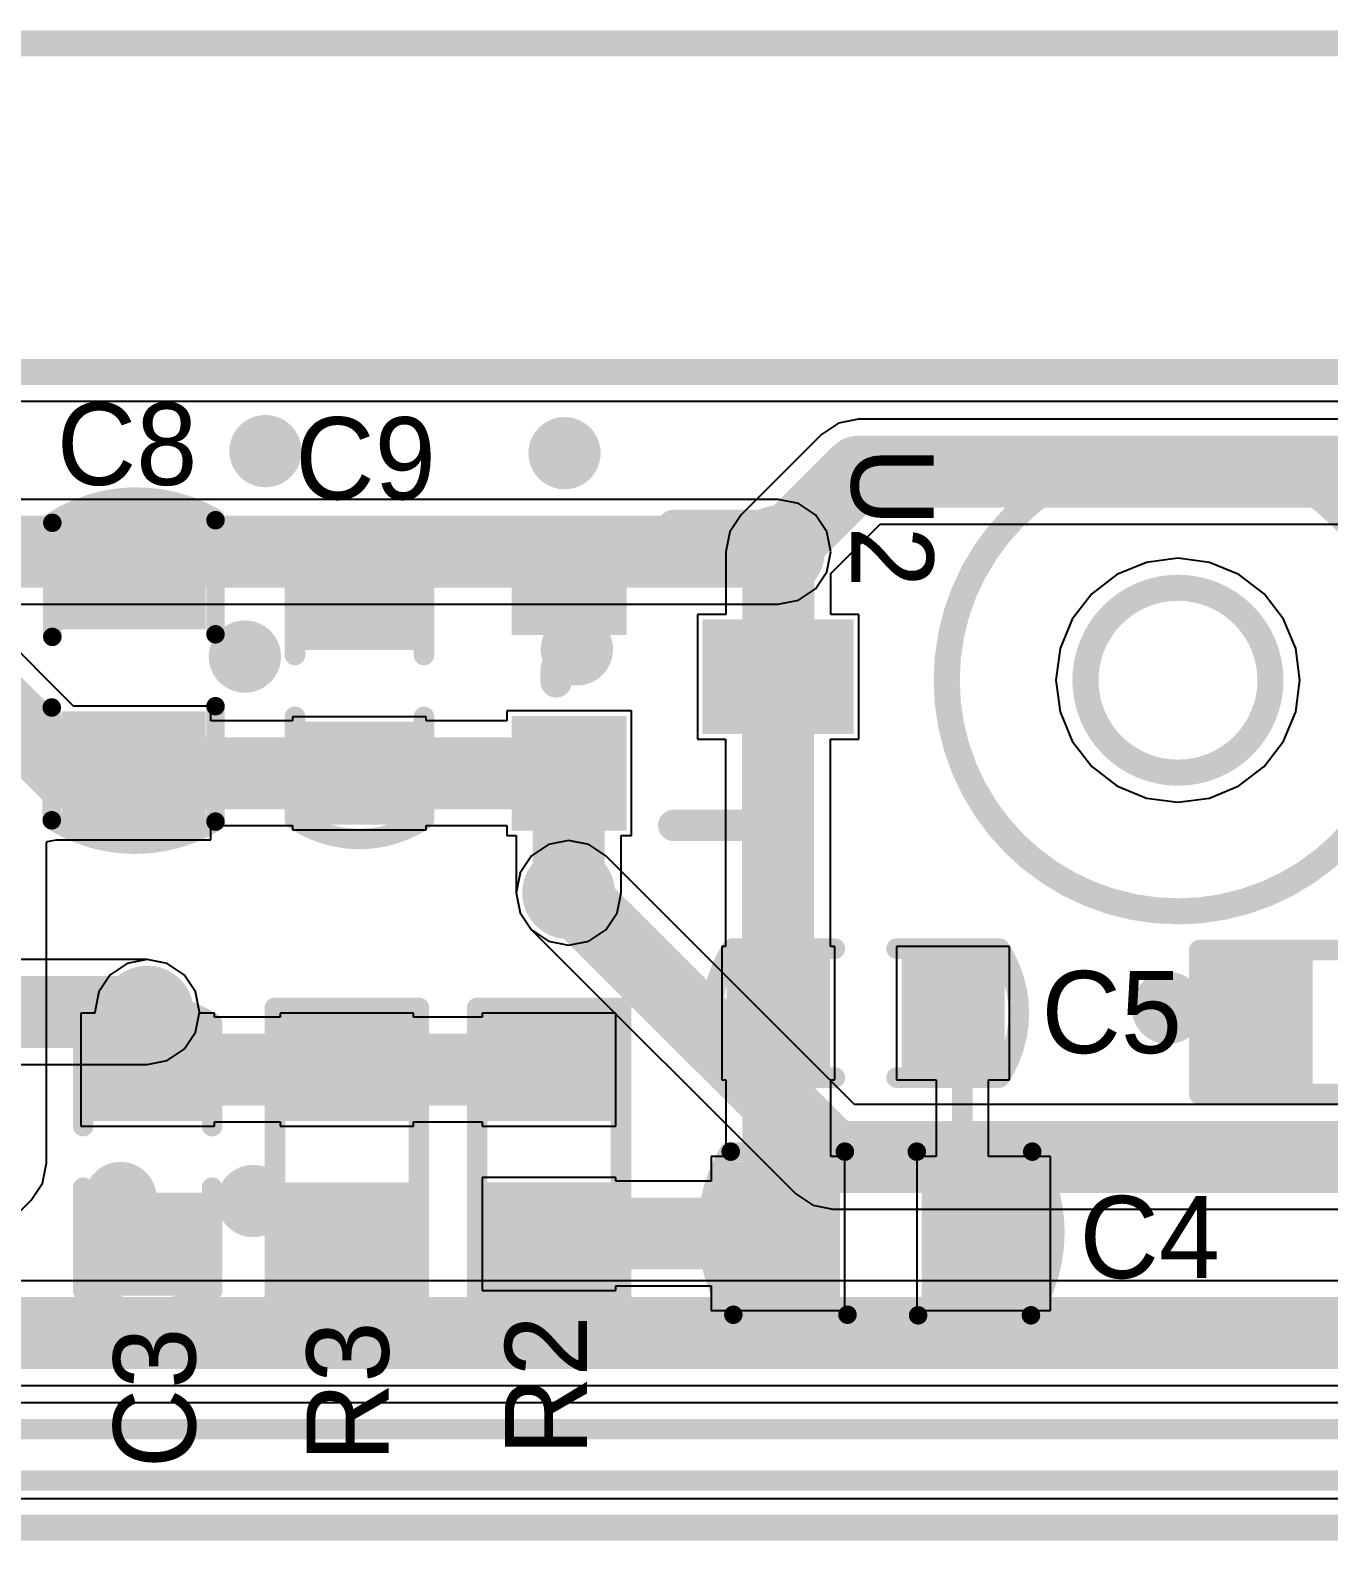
# Model space of a CAD drawing. Extents: x 6.88 to 10.89, y 6.77 to 7.93.
# Drawn here: x 9.414 to 9.911, y 7.334 to 7.913 of the extents above; entities that cross this region are included whole.
import ezdxf

# ---------------------------------------------------------------- set-up
doc = ezdxf.new("R2010")
doc.units = 0
doc.layers.get('0').update_dxf_attribs({"linetype": 'CONTINUOUS'})
for name, color, linetype in [('BOTTOMLAYER', 5, 'CONTINUOUS'), ('BOTTOMSOLDER', 6, 'CONTINUOUS'), ('KEEPOUTLAYER', 6, 'CONTINUOUS'), ('MULTILAYER', 9, 'CONTINUOUS'), ('TOPLAYER', 1, 'CONTINUOUS'), ('TOPOVERLAY', 2, 'CONTINUOUS'), ('TOPPASTE', 8, 'CONTINUOUS'), ('TOPSOLDER', 216, 'CONTINUOUS')]:
    doc.layers.add(name, color=color, linetype=linetype)

# ---------------------------------------------------------------- blocks, each defined once
blk = doc.blocks.new('SOT_23_6')
at = {"layer": 'TOPLAYER'}
for points in [[(-0.01748, 0.024969), (0.01852, 0.024969), (-0.01748, 0.074968), (0.01852, 0.074968)], [(-0.05548, -0.048031), (-0.01948, -0.048031), (-0.05548, -0.012032), (-0.01948, -0.012032)], [(0.01952, -0.048031), (0.05552, -0.048031), (0.01952, -0.012032), (0.05552, -0.012032)]]:
    blk.add_solid(points, dxfattribs=at)
at = {"layer": 'TOPOVERLAY', "const_width": 0.012}
for points in [[(-0.05748, 0.009968), (-0.05748, 0.054969)], [(-0.03748, 0.054969), (-0.05748, 0.054969)], [(0.05752, 0.054969), (0.03752, 0.054969)], [(0.05752, 0.009968), (0.05752, 0.054969)], [(0.00252, -0.035032), (-0.00248, -0.035032)]]:
    blk.add_lwpolyline(points, dxfattribs=at)
at = {"layer": 'TOPOVERLAY', "const_width": 0.006}
for points in [[(-0.06048, 0.054969, 1), (-0.05448, 0.054969, 1)], [(-0.06048, 0.054969, 1), (-0.05448, 0.054969, 1)], [(-0.04048, 0.054969, 1), (-0.03448, 0.054969, 1)], [(0.03452, 0.054969, 1), (0.04052, 0.054969, 1)], [(0.05452, 0.054969, 1), (0.06052, 0.054969, 1)], [(0.05452, 0.054969, 1), (0.06052, 0.054969, 1)], [(-0.06048, 0.009968, 1), (-0.05448, 0.009968, 1)], [(0.05452, 0.009968, 1), (0.06052, 0.009968, 1)], [(-0.00548, -0.035032, 1), (0.00052, -0.035032, 1)], [(-0.00048, -0.035032, 1), (0.00552, -0.035032, 1)]]:
    blk.add_lwpolyline(points, format="xyb", close=True, dxfattribs=at)
at = {"layer": 'TOPPASTE'}
for points in [[(-0.01748, 0.024969), (0.01852, 0.024969), (-0.01748, 0.074968), (0.01852, 0.074968)], [(-0.05548, -0.048031), (-0.01948, -0.048031), (-0.05548, -0.012032), (-0.01948, -0.012032)], [(0.01952, -0.048031), (0.05552, -0.048031), (0.01952, -0.012032), (0.05552, -0.012032)]]:
    blk.add_solid(points, dxfattribs=at)
at = {"layer": 'TOPSOLDER'}
for points in [[(-0.02148, 0.020969), (0.02252, 0.020969), (-0.02148, 0.078968), (0.02252, 0.078968)], [(-0.05948, -0.052032), (-0.01548, -0.052032), (-0.05948, -0.008032), (-0.01548, -0.008032)], [(0.01552, -0.052032), (0.05952, -0.052032), (0.01552, -0.008032), (0.05952, -0.008032)]]:
    blk.add_solid(points, dxfattribs=at)
blk = doc.blocks.new('R_0603_29')
at = {"layer": 'TOPLAYER'}
for points in [[(-0.015748, -0.019685), (-0.015748, 0.019685), (-0.047244, -0.019685), (-0.047244, 0.019685)], [(0.047244, -0.019685), (0.047244, 0.019685), (0.015748, -0.019685), (0.015748, 0.019685)]]:
    blk.add_solid(points, dxfattribs=at)
at = {"layer": 'TOPOVERLAY', "const_width": 0.007874}
for points in [[(-0.055118, 0.027559), (-0.055118, -0.027559)], [(0.055118, 0.027559), (-0.055118, 0.027559)], [(0.055118, 0.027559), (0.055118, -0.027559)], [(0.055118, -0.027559), (-0.055118, -0.027559)]]:
    blk.add_lwpolyline(points, dxfattribs=at)
at = {"layer": 'TOPOVERLAY', "const_width": 0.003937}
for points in [[(-0.057087, 0.027559, 1), (-0.05315, 0.027559, 1)], [(-0.057087, 0.027559, 1), (-0.05315, 0.027559, 1)], [(0.05315, 0.027559, 1), (0.057087, 0.027559, 1)], [(0.05315, 0.027559, 1), (0.057087, 0.027559, 1)], [(-0.057087, -0.027559, 1), (-0.05315, -0.027559, 1)], [(-0.057087, -0.027559, 1), (-0.05315, -0.027559, 1)], [(0.05315, -0.027559, 1), (0.057087, -0.027559, 1)], [(0.05315, -0.027559, 1), (0.057087, -0.027559, 1)]]:
    blk.add_lwpolyline(points, format="xyb", close=True, dxfattribs=at)
at = {"layer": 'TOPPASTE'}
for points in [[(-0.015748, -0.019685), (-0.015748, 0.019685), (-0.047244, -0.019685), (-0.047244, 0.019685)], [(0.047244, -0.019685), (0.047244, 0.019685), (0.015748, -0.019685), (0.015748, 0.019685)]]:
    blk.add_solid(points, dxfattribs=at)
at = {"layer": 'TOPSOLDER'}
for points in [[(-0.011748, -0.023685), (-0.011748, 0.023685), (-0.051244, -0.023685), (-0.051244, 0.023685)], [(0.051244, -0.023685), (0.051244, 0.023685), (0.011748, -0.023685), (0.011748, 0.023685)]]:
    blk.add_solid(points, dxfattribs=at)
blk = doc.blocks.new('R_0603_31')
at = {"layer": 'TOPLAYER'}
for points in [[(-0.015748, -0.019685), (-0.015748, 0.019685), (-0.047244, -0.019685), (-0.047244, 0.019685)], [(0.047244, -0.019685), (0.047244, 0.019685), (0.015748, -0.019685), (0.015748, 0.019685)]]:
    blk.add_solid(points, dxfattribs=at)
at = {"layer": 'TOPOVERLAY', "const_width": 0.007874}
for points in [[(-0.055118, 0.027559), (-0.055118, -0.027559)], [(-0.055118, 0.027559), (0.055118, 0.027559)], [(0.055118, 0.027559), (0.055118, -0.027559)], [(-0.055118, -0.027559), (0.055118, -0.027559)]]:
    blk.add_lwpolyline(points, dxfattribs=at)
at = {"layer": 'TOPOVERLAY', "const_width": 0.003937}
for points in [[(-0.057087, 0.027559, 1), (-0.05315, 0.027559, 1)], [(-0.057087, 0.027559, 1), (-0.05315, 0.027559, 1)], [(0.05315, 0.027559, 1), (0.057087, 0.027559, 1)], [(0.05315, 0.027559, 1), (0.057087, 0.027559, 1)], [(-0.057087, -0.027559, 1), (-0.05315, -0.027559, 1)], [(-0.057087, -0.027559, 1), (-0.05315, -0.027559, 1)], [(0.05315, -0.027559, 1), (0.057087, -0.027559, 1)], [(0.05315, -0.027559, 1), (0.057087, -0.027559, 1)]]:
    blk.add_lwpolyline(points, format="xyb", close=True, dxfattribs=at)
at = {"layer": 'TOPPASTE'}
for points in [[(-0.015748, -0.019685), (-0.015748, 0.019685), (-0.047244, -0.019685), (-0.047244, 0.019685)], [(0.047244, -0.019685), (0.047244, 0.019685), (0.015748, -0.019685), (0.015748, 0.019685)]]:
    blk.add_solid(points, dxfattribs=at)
at = {"layer": 'TOPSOLDER'}
for points in [[(-0.011748, -0.023685), (-0.011748, 0.023685), (-0.051244, -0.023685), (-0.051244, 0.023685)], [(0.051244, -0.023685), (0.051244, 0.023685), (0.011748, -0.023685), (0.011748, 0.023685)]]:
    blk.add_solid(points, dxfattribs=at)
blk = doc.blocks.new('R_0603_32')
at = {"layer": 'TOPLAYER'}
for points in [[(-0.015748, -0.019685), (-0.015748, 0.019685), (-0.047244, -0.019685), (-0.047244, 0.019685)], [(0.047244, -0.019685), (0.047244, 0.019685), (0.015748, -0.019685), (0.015748, 0.019685)]]:
    blk.add_solid(points, dxfattribs=at)
at = {"layer": 'TOPOVERLAY', "const_width": 0.007874}
for points in [[(-0.055118, 0.027559), (-0.055118, -0.027559)], [(-0.055118, 0.027559), (0.055118, 0.027559)], [(0.055118, 0.027559), (0.055118, -0.027559)], [(-0.055118, -0.027559), (0.055118, -0.027559)]]:
    blk.add_lwpolyline(points, dxfattribs=at)
at = {"layer": 'TOPOVERLAY', "const_width": 0.003937}
for points in [[(-0.057087, 0.027559, 1), (-0.05315, 0.027559, 1)], [(-0.057087, 0.027559, 1), (-0.05315, 0.027559, 1)], [(0.05315, 0.027559, 1), (0.057087, 0.027559, 1)], [(0.05315, 0.027559, 1), (0.057087, 0.027559, 1)], [(-0.057087, -0.027559, 1), (-0.05315, -0.027559, 1)], [(-0.057087, -0.027559, 1), (-0.05315, -0.027559, 1)], [(0.05315, -0.027559, 1), (0.057087, -0.027559, 1)], [(0.05315, -0.027559, 1), (0.057087, -0.027559, 1)]]:
    blk.add_lwpolyline(points, format="xyb", close=True, dxfattribs=at)
at = {"layer": 'TOPPASTE'}
for points in [[(-0.015748, -0.019685), (-0.015748, 0.019685), (-0.047244, -0.019685), (-0.047244, 0.019685)], [(0.047244, -0.019685), (0.047244, 0.019685), (0.015748, -0.019685), (0.015748, 0.019685)]]:
    blk.add_solid(points, dxfattribs=at)
at = {"layer": 'TOPSOLDER'}
for points in [[(-0.011748, -0.023685), (-0.011748, 0.023685), (-0.051244, -0.023685), (-0.051244, 0.023685)], [(0.051244, -0.023685), (0.051244, 0.023685), (0.011748, -0.023685), (0.011748, 0.023685)]]:
    blk.add_solid(points, dxfattribs=at)
blk = doc.blocks.new('C_0603_43')
at = {"layer": 'TOPLAYER'}
for points in [[(-0.017717, -0.019685), (-0.017717, 0.019685), (-0.049213, -0.019685), (-0.049213, 0.019685)], [(0.049213, -0.019685), (0.049213, 0.019685), (0.017717, -0.019685), (0.017717, 0.019685)]]:
    blk.add_solid(points, dxfattribs=at)
at = {"layer": 'TOPOVERLAY', "const_width": 0.007874}
for points in [[(-0.051181, -0.024708, -0.302775), (-0.051181, 0.024708)], [(0.051181, 0.024708, -0.302775), (0.051181, -0.024708)]]:
    blk.add_lwpolyline(points, format="xyb", dxfattribs=at)
at = {"layer": 'TOPOVERLAY', "const_width": 0.003937}
for points in [[(-0.05315, 0.024708, 1), (-0.049213, 0.024708, 1)], [(-0.05315, 0.024708, 1), (-0.049213, 0.024708, 1)], [(-0.01378, 0.024708, 1), (-0.009843, 0.024708, 1)], [(0.009843, 0.024708, 1), (0.01378, 0.024708, 1)], [(0.049213, 0.024708, 1), (0.05315, 0.024708, 1)], [(0.049213, 0.024708, 1), (0.05315, 0.024708, 1)], [(-0.05315, -0.024708, 1), (-0.049213, -0.024708, 1)], [(-0.05315, -0.024708, 1), (-0.049213, -0.024708, 1)], [(-0.01378, -0.024708, 1), (-0.009843, -0.024708, 1)], [(0.009843, -0.024708, 1), (0.01378, -0.024708, 1)], [(0.049213, -0.024708, 1), (0.05315, -0.024708, 1)], [(0.049213, -0.024708, 1), (0.05315, -0.024708, 1)]]:
    blk.add_lwpolyline(points, format="xyb", close=True, dxfattribs=at)
at = {"layer": 'TOPOVERLAY', "const_width": 0.007874}
for points in [[(-0.011811, 0.024708), (-0.051181, 0.024708)], [(0.051181, 0.024708), (0.011811, 0.024708)], [(-0.011811, -0.024708), (-0.051181, -0.024708)], [(0.051181, -0.024708), (0.011811, -0.024708)]]:
    blk.add_lwpolyline(points, dxfattribs=at)
at = {"layer": 'TOPPASTE'}
for points in [[(-0.017717, -0.019685), (-0.017717, 0.019685), (-0.049213, -0.019685), (-0.049213, 0.019685)], [(0.049213, -0.019685), (0.049213, 0.019685), (0.017717, -0.019685), (0.017717, 0.019685)]]:
    blk.add_solid(points, dxfattribs=at)
at = {"layer": 'TOPSOLDER'}
for points in [[(-0.013717, -0.023685), (-0.013717, 0.023685), (-0.053213, -0.023685), (-0.053213, 0.023685)], [(0.053213, -0.023685), (0.053213, 0.023685), (0.013717, -0.023685), (0.013717, 0.023685)]]:
    blk.add_solid(points, dxfattribs=at)
blk = doc.blocks.new('C_0805_44')
at = {"layer": 'TOPLAYER'}
for points in [[(-0.019685, -0.023622), (-0.019685, 0.023622), (-0.059055, -0.023622), (-0.059055, 0.023622)], [(0.059055, -0.023622), (0.059055, 0.023622), (0.019685, -0.023622), (0.019685, 0.023622)]]:
    blk.add_solid(points, dxfattribs=at)
at = {"layer": 'TOPOVERLAY', "const_width": 0.007874}
for points in [[(-0.056461, -0.03133, -0.285513), (-0.058073, 0.031043)], [(0.058, 0.031, -0.279994), (0.057775, -0.030364)]]:
    blk.add_lwpolyline(points, format="xyb", dxfattribs=at)
at = {"layer": 'TOPOVERLAY'}
for points, const_width in [([(-0.060042, 0.031043, 1), (-0.056105, 0.031043, 1)], 0.003937), ([(-0.059272, 0.031362, 1), (-0.055728, 0.031362, 1)], 0.003543), ([(-0.015551, 0.031362, 1), (-0.012008, 0.031362, 1)], 0.003543), ([(0.012008, 0.031362, 1), (0.015551, 0.031362, 1)], 0.003543), ([(0.056031, 0.031, 1), (0.059969, 0.031, 1)], 0.003937), ([(0.056228, 0.031362, 1), (0.059772, 0.031362, 1)], 0.003543), ([(-0.05843, -0.03133, 1), (-0.054493, -0.03133, 1)], 0.003937), ([(-0.058272, -0.031138, 1), (-0.054728, -0.031138, 1)], 0.003543), ([(-0.014551, -0.031138, 1), (-0.011008, -0.031138, 1)], 0.003543), ([(0.012508, -0.031362, 1), (0.016051, -0.031362, 1)], 0.003543), ([(0.055807, -0.030364, 1), (0.059743, -0.030364, 1)], 0.003937), ([(0.055728, -0.031362, 1), (0.059272, -0.031362, 1)], 0.003543)]:
    blk.add_lwpolyline(points, format="xyb", close=True, dxfattribs=dict(at, const_width=const_width))
at = {"layer": 'TOPOVERLAY', "const_width": 0.007087}
for points in [[(-0.01378, 0.031362), (-0.0575, 0.031362)], [(0.058, 0.031362), (0.01378, 0.031362)], [(-0.012779, -0.031138), (-0.0565, -0.031138)], [(0.0575, -0.031362), (0.01428, -0.031362)]]:
    blk.add_lwpolyline(points, dxfattribs=at)
at = {"layer": 'TOPPASTE'}
for points in [[(-0.019685, -0.023622), (-0.019685, 0.023622), (-0.059055, -0.023622), (-0.059055, 0.023622)], [(0.059055, -0.023622), (0.059055, 0.023622), (0.019685, -0.023622), (0.019685, 0.023622)]]:
    blk.add_solid(points, dxfattribs=at)
at = {"layer": 'TOPSOLDER'}
for points in [[(-0.015685, -0.027622), (-0.015685, 0.027622), (-0.063055, -0.027622), (-0.063055, 0.027622)], [(0.063055, -0.027622), (0.063055, 0.027622), (0.015685, -0.027622), (0.015685, 0.027622)]]:
    blk.add_solid(points, dxfattribs=at)
blk = doc.blocks.new('C_0603_47')
at = {"layer": 'TOPLAYER'}
for points in [[(-0.017717, -0.019685), (-0.017717, 0.019685), (-0.049213, -0.019685), (-0.049213, 0.019685)], [(0.049213, -0.019685), (0.049213, 0.019685), (0.017717, -0.019685), (0.017717, 0.019685)]]:
    blk.add_solid(points, dxfattribs=at)
at = {"layer": 'TOPOVERLAY', "const_width": 0.007874}
for points in [[(-0.051181, -0.024708, -0.302775), (-0.051181, 0.024708)], [(0.051181, 0.024708, -0.302775), (0.051181, -0.024708)]]:
    blk.add_lwpolyline(points, format="xyb", dxfattribs=at)
at = {"layer": 'TOPOVERLAY', "const_width": 0.003937}
for points in [[(-0.05315, 0.024708, 1), (-0.049213, 0.024708, 1)], [(-0.05315, 0.024708, 1), (-0.049213, 0.024708, 1)], [(-0.01378, 0.024708, 1), (-0.009843, 0.024708, 1)], [(0.009843, 0.024708, 1), (0.01378, 0.024708, 1)], [(0.049213, 0.024708, 1), (0.05315, 0.024708, 1)], [(0.049213, 0.024708, 1), (0.05315, 0.024708, 1)], [(-0.05315, -0.024708, 1), (-0.049213, -0.024708, 1)], [(-0.05315, -0.024708, 1), (-0.049213, -0.024708, 1)], [(-0.01378, -0.024708, 1), (-0.009843, -0.024708, 1)], [(0.009843, -0.024708, 1), (0.01378, -0.024708, 1)], [(0.049213, -0.024708, 1), (0.05315, -0.024708, 1)], [(0.049213, -0.024708, 1), (0.05315, -0.024708, 1)]]:
    blk.add_lwpolyline(points, format="xyb", close=True, dxfattribs=at)
at = {"layer": 'TOPOVERLAY', "const_width": 0.007874}
for points in [[(-0.051181, 0.024708), (-0.011811, 0.024708)], [(0.011811, 0.024708), (0.051181, 0.024708)], [(-0.051181, -0.024708), (-0.011811, -0.024708)], [(0.011811, -0.024708), (0.051181, -0.024708)]]:
    blk.add_lwpolyline(points, dxfattribs=at)
at = {"layer": 'TOPPASTE'}
for points in [[(-0.017717, -0.019685), (-0.017717, 0.019685), (-0.049213, -0.019685), (-0.049213, 0.019685)], [(0.049213, -0.019685), (0.049213, 0.019685), (0.017717, -0.019685), (0.017717, 0.019685)]]:
    blk.add_solid(points, dxfattribs=at)
at = {"layer": 'TOPSOLDER'}
for points in [[(-0.013717, -0.023685), (-0.013717, 0.023685), (-0.053213, -0.023685), (-0.053213, 0.023685)], [(0.053213, -0.023685), (0.053213, 0.023685), (0.013717, -0.023685), (0.013717, 0.023685)]]:
    blk.add_solid(points, dxfattribs=at)
blk = doc.blocks.new('C_0805_48')
at = {"layer": 'TOPLAYER'}
for points in [[(-0.019685, -0.023622), (-0.019685, 0.023622), (-0.059055, -0.023622), (-0.059055, 0.023622)], [(0.059055, -0.023622), (0.059055, 0.023622), (0.019685, -0.023622), (0.019685, 0.023622)]]:
    blk.add_solid(points, dxfattribs=at)
at = {"layer": 'TOPOVERLAY', "const_width": 0.007874}
for points in [[(-0.056461, -0.03133, -0.285513), (-0.058073, 0.031043)], [(0.058, 0.031, -0.279994), (0.057775, -0.030364)]]:
    blk.add_lwpolyline(points, format="xyb", dxfattribs=at)
at = {"layer": 'TOPOVERLAY'}
for points, const_width in [([(-0.060042, 0.031043, 1), (-0.056105, 0.031043, 1)], 0.003937), ([(-0.059272, 0.031362, 1), (-0.055728, 0.031362, 1)], 0.003543), ([(-0.015551, 0.031362, 1), (-0.012008, 0.031362, 1)], 0.003543), ([(0.012008, 0.031362, 1), (0.015551, 0.031362, 1)], 0.003543), ([(0.056031, 0.031, 1), (0.059969, 0.031, 1)], 0.003937), ([(0.056228, 0.031362, 1), (0.059772, 0.031362, 1)], 0.003543), ([(-0.05843, -0.03133, 1), (-0.054493, -0.03133, 1)], 0.003937), ([(-0.058272, -0.031138, 1), (-0.054728, -0.031138, 1)], 0.003543), ([(-0.014551, -0.031138, 1), (-0.011008, -0.031138, 1)], 0.003543), ([(0.012508, -0.031362, 1), (0.016051, -0.031362, 1)], 0.003543), ([(0.055807, -0.030364, 1), (0.059743, -0.030364, 1)], 0.003937), ([(0.055728, -0.031362, 1), (0.059272, -0.031362, 1)], 0.003543)]:
    blk.add_lwpolyline(points, format="xyb", close=True, dxfattribs=dict(at, const_width=const_width))
at = {"layer": 'TOPOVERLAY', "const_width": 0.007087}
for points in [[(-0.0575, 0.031362), (-0.01378, 0.031362)], [(0.01378, 0.031362), (0.058, 0.031362)], [(-0.0565, -0.031138), (-0.012779, -0.031138)], [(0.01428, -0.031362), (0.0575, -0.031362)]]:
    blk.add_lwpolyline(points, dxfattribs=at)
at = {"layer": 'TOPPASTE'}
for points in [[(-0.019685, -0.023622), (-0.019685, 0.023622), (-0.059055, -0.023622), (-0.059055, 0.023622)], [(0.059055, -0.023622), (0.059055, 0.023622), (0.019685, -0.023622), (0.019685, 0.023622)]]:
    blk.add_solid(points, dxfattribs=at)
at = {"layer": 'TOPSOLDER'}
for points in [[(-0.015685, -0.027622), (-0.015685, 0.027622), (-0.063055, -0.027622), (-0.063055, 0.027622)], [(0.063055, -0.027622), (0.063055, 0.027622), (0.015685, -0.027622), (0.015685, 0.027622)]]:
    blk.add_solid(points, dxfattribs=at)
blk = doc.blocks.new('C_0603_49')
at = {"layer": 'TOPLAYER'}
for points in [[(-0.017717, -0.019685), (-0.017717, 0.019685), (-0.049213, -0.019685), (-0.049213, 0.019685)], [(0.049213, -0.019685), (0.049213, 0.019685), (0.017717, -0.019685), (0.017717, 0.019685)]]:
    blk.add_solid(points, dxfattribs=at)
at = {"layer": 'TOPOVERLAY', "const_width": 0.007874}
for points in [[(-0.051181, -0.024708, -0.302775), (-0.051181, 0.024708)], [(0.051181, 0.024708, -0.302775), (0.051181, -0.024708)]]:
    blk.add_lwpolyline(points, format="xyb", dxfattribs=at)
at = {"layer": 'TOPOVERLAY', "const_width": 0.003937}
for points in [[(-0.05315, 0.024708, 1), (-0.049213, 0.024708, 1)], [(-0.05315, 0.024708, 1), (-0.049213, 0.024708, 1)], [(-0.01378, 0.024708, 1), (-0.009843, 0.024708, 1)], [(0.009843, 0.024708, 1), (0.01378, 0.024708, 1)], [(0.049213, 0.024708, 1), (0.05315, 0.024708, 1)], [(0.049213, 0.024708, 1), (0.05315, 0.024708, 1)], [(-0.05315, -0.024708, 1), (-0.049213, -0.024708, 1)], [(-0.05315, -0.024708, 1), (-0.049213, -0.024708, 1)], [(-0.01378, -0.024708, 1), (-0.009843, -0.024708, 1)], [(0.009843, -0.024708, 1), (0.01378, -0.024708, 1)], [(0.049213, -0.024708, 1), (0.05315, -0.024708, 1)], [(0.049213, -0.024708, 1), (0.05315, -0.024708, 1)]]:
    blk.add_lwpolyline(points, format="xyb", close=True, dxfattribs=at)
at = {"layer": 'TOPOVERLAY', "const_width": 0.007874}
for points in [[(-0.011811, 0.024708), (-0.051181, 0.024708)], [(0.051181, 0.024708), (0.011811, 0.024708)], [(-0.011811, -0.024708), (-0.051181, -0.024708)], [(0.051181, -0.024708), (0.011811, -0.024708)]]:
    blk.add_lwpolyline(points, dxfattribs=at)
at = {"layer": 'TOPPASTE'}
for points in [[(-0.017717, -0.019685), (-0.017717, 0.019685), (-0.049213, -0.019685), (-0.049213, 0.019685)], [(0.049213, -0.019685), (0.049213, 0.019685), (0.017717, -0.019685), (0.017717, 0.019685)]]:
    blk.add_solid(points, dxfattribs=at)
at = {"layer": 'TOPSOLDER'}
for points in [[(-0.013717, -0.023685), (-0.013717, 0.023685), (-0.053213, -0.023685), (-0.053213, 0.023685)], [(0.053213, -0.023685), (0.053213, 0.023685), (0.013717, -0.023685), (0.013717, 0.023685)]]:
    blk.add_solid(points, dxfattribs=at)

msp = doc.modelspace()

# ---------------------------------------------------------------- linework, layer by layer
at = {"layer": 'BOTTOMLAYER'}
for p, q in [((9.313546, 7.771219), (10.230078, 7.771219)), ((9.70025, 7.733511), (9.322634, 7.733511)), ((9.707931, 7.731983), (9.70025, 7.733511)), ((9.714442, 7.727632), (9.707931, 7.731983)), ((9.718793, 7.721121), (9.714442, 7.727632)), ((9.720321, 7.71344), (9.718793, 7.721121)), ((9.718793, 7.70576), (9.720321, 7.71344)), ((9.853329, 7.71096), (9.841232, 7.709367)), ((9.865426, 7.709367), (9.853329, 7.71096)), ((9.714442, 7.699248), (9.718793, 7.70576)), ((9.841232, 7.709367), (9.82996, 7.704698)), ((9.876698, 7.704698), (9.865426, 7.709367)), ((9.82996, 7.704698), (9.82028, 7.69727)), ((9.886378, 7.69727), (9.876698, 7.704698)), ((9.70025, 7.69337), (9.707931, 7.694897)), ((9.707931, 7.694897), (9.714442, 7.699248)), ((9.82028, 7.69727), (9.812852, 7.68759)), ((9.893806, 7.68759), (9.886378, 7.69727)), ((8.581399, 7.69337), (9.70025, 7.69337)), ((9.812852, 7.68759), (9.808183, 7.676318)), ((9.898475, 7.676318), (9.893806, 7.68759)), ((9.808183, 7.676318), (9.80659, 7.664221)), ((9.900067, 7.664221), (9.898475, 7.676318)), ((9.80659, 7.664221), (9.808183, 7.652124)), ((9.898475, 7.652124), (9.900067, 7.664221)), ((9.808183, 7.652124), (9.812852, 7.640852)), ((9.893806, 7.640852), (9.898475, 7.652124)), ((9.812852, 7.640852), (9.82028, 7.631172)), ((9.886378, 7.631172), (9.893806, 7.640852)), ((9.82028, 7.631172), (9.82996, 7.623744)), ((9.876698, 7.623744), (9.886378, 7.631172)), ((9.82996, 7.623744), (9.841232, 7.619075)), ((9.841232, 7.619075), (9.853329, 7.617483)), ((9.853329, 7.617483), (9.865426, 7.619075)), ((9.865426, 7.619075), (9.876698, 7.623744)), ((9.612255, 7.601274), (9.605743, 7.596924)), ((9.619935, 7.602802), (9.612255, 7.601274)), ((9.627616, 7.601274), (9.619935, 7.602802)), ((9.634127, 7.596924), (9.627616, 7.601274)), ((9.605743, 7.596924), (9.601392, 7.590412)), ((9.72943, 7.501621), (9.634127, 7.596924)), ((9.601392, 7.590412), (9.599865, 7.582732)), ((9.599865, 7.582732), (9.601392, 7.575051)), ((9.601392, 7.575051), (9.605743, 7.568539)), ((9.605743, 7.568539), (9.706924, 7.467358)), ((9.458518, 7.557133), (9.167579, 7.557133)), ((9.466199, 7.555605), (9.458518, 7.557133)), ((9.47271, 7.551254), (9.466199, 7.555605)), ((9.477061, 7.544743), (9.47271, 7.551254)), ((9.478589, 7.537062), (9.477061, 7.544743)), ((9.477061, 7.529382), (9.478589, 7.537062)), ((9.47271, 7.52287), (9.477061, 7.529382)), ((9.466199, 7.518519), (9.47271, 7.52287)), ((8.790014, 7.516991), (9.458518, 7.516991)), ((9.458518, 7.516991), (9.466199, 7.518519)), ((10.279384, 7.501621), (9.72943, 7.501621)), ((9.706924, 7.467358), (9.706924, 7.467358)), ((9.706924, 7.467358), (9.706924, 7.467358)), ((9.706924, 7.467358), (9.706924, 7.467358)), ((9.706924, 7.467358), (9.706924, 7.467358)), ((9.706924, 7.467358), (9.706924, 7.467358)), ((9.706924, 7.467358), (9.706924, 7.467358)), ((9.706924, 7.467358), (9.706924, 7.467358)), ((9.706924, 7.467358), (9.706924, 7.467358)), ((9.706924, 7.467358), (9.706924, 7.467358)), ((9.706924, 7.467358), (9.706925, 7.467358)), ((9.706925, 7.467358), (9.706925, 7.467358)), ((9.706925, 7.467358), (9.713436, 7.463007)), ((9.713436, 7.463007), (9.721117, 7.46148)), ((9.721117, 7.46148), (10.271071, 7.46148)), ((10.250454, 7.434108), (9.334706, 7.434108)), ((9.334706, 7.393967), (10.250454, 7.393967)), ((10.338762, 7.387255), (8.799406, 7.387255))]:
    msp.add_line(p, q, dxfattribs=at)
for points, const_width in [([(9.498872, 7.752023, 1), (9.508715, 7.752023, 1)], 0.009843), ([(9.613439, 7.751235, 1), (9.623282, 7.751235, 1)], 0.009843), ([(9.693361, 7.71344, 1), (9.70714, 7.71344, 1)], 0.01378), ([(9.693361, 7.71344, 1), (9.70714, 7.71344, 1)], 0.01378), ([(9.490998, 7.673283, 1), (9.500841, 7.673283, 1)], 0.009843), ([(9.618164, 7.676039, 1), (9.628006, 7.676039, 1)], 0.009843), ([(9.613046, 7.582732, 1), (9.626825, 7.582732, 1)], 0.01378), ([(9.613046, 7.582732, 1), (9.626825, 7.582732, 1)], 0.01378), ([(9.451628, 7.537062, 1), (9.465408, 7.537062, 1)], 0.01378), ([(9.451628, 7.537062, 1), (9.465408, 7.537062, 1)], 0.01378), ([(9.844542, 7.538637, 1), (9.854384, 7.538637, 1)], 0.009843), ([(9.714227, 7.48155, 1), (9.728006, 7.48155, 1)], 0.01378), ([(9.714227, 7.48155, 1), (9.728006, 7.48155, 1)], 0.01378), ([(9.443361, 7.465802, 1), (9.453203, 7.465802, 1)], 0.009843), ([(9.494148, 7.464621, 1), (9.50399, 7.464621, 1)], 0.009843)]:
    msp.add_lwpolyline(points, format="xyb", close=True, dxfattribs=dict(at, const_width=const_width))
for points, const_width in [([(8.90655, 7.71344), (9.70025, 7.71344)], 0.027559), ([(9.619935, 7.582732), (9.721117, 7.48155)], 0.027559), ([(8.790014, 7.537062), (9.458518, 7.537062)], 0.027559), ([(9.721117, 7.48155), (10.279384, 7.48155)], 0.027559), ([(9.334706, 7.414038), (10.250454, 7.414038)], 0.027559), ([(8.644345, 7.37722), (10.349069, 7.37722)], 0.007874), ([(8.601839, 7.357535), (10.33529, 7.357535)], 0.007874)]:
    msp.add_lwpolyline(points, dxfattribs=dict(at, const_width=const_width))
at = {"layer": 'BOTTOMSOLDER'}
for points, const_width in [([(9.496872, 7.752023, 1), (9.510715, 7.752023, 1)], 0.013843), ([(9.611439, 7.751235, 1), (9.625282, 7.751235, 1)], 0.013843), ([(9.691361, 7.71344, 1), (9.70914, 7.71344, 1)], 0.01778), ([(9.616164, 7.676039, 1), (9.630006, 7.676039, 1)], 0.013843), ([(9.488998, 7.673283, 1), (9.502841, 7.673283, 1)], 0.013843), ([(9.611046, 7.582732, 1), (9.628825, 7.582732, 1)], 0.01778), ([(9.449628, 7.537062, 1), (9.467408, 7.537062, 1)], 0.01778), ([(9.842542, 7.538637, 1), (9.856384, 7.538637, 1)], 0.013843), ([(9.441361, 7.465802, 1), (9.455203, 7.465802, 1)], 0.013843), ([(9.492148, 7.464621, 1), (9.50599, 7.464621, 1)], 0.013843)]:
    msp.add_lwpolyline(points, format="xyb", close=True, dxfattribs=dict(at, const_width=const_width))
at = {"layer": 'KEEPOUTLAYER', "const_width": 0.01}
for points in [[(9.020779, 7.908322), (10.71167, 7.908322)], [(7.56403, 7.782338), (10.241197, 7.782338)], [(7.558125, 7.339424), (10.251039, 7.339424)]]:
    msp.add_lwpolyline(points, dxfattribs=at)
at = {"layer": 'KEEPOUTLAYER'}
for points, const_width in [([(9.888762, 7.664221, 1), (9.817896, 7.664221, 1)], 0.01), ([(9.815396, 7.664221, 1), (9.820396, 7.664221, 1)], 0.005), ([(9.886262, 7.664221, 1), (9.891262, 7.664221, 1)], 0.005)]:
    msp.add_lwpolyline(points, format="xyb", close=True, dxfattribs=dict(at, const_width=const_width))
at = {"layer": 'MULTILAYER'}
for points, const_width in [([(9.498872, 7.752023, 1), (9.508715, 7.752023, 1)], 0.009843), ([(9.613439, 7.751235, 1), (9.623282, 7.751235, 1)], 0.009843), ([(9.693361, 7.71344, 1), (9.70714, 7.71344, 1)], 0.01378), ([(9.490998, 7.673283, 1), (9.500841, 7.673283, 1)], 0.009843), ([(9.618164, 7.676039, 1), (9.628006, 7.676039, 1)], 0.009843), ([(9.613046, 7.582732, 1), (9.626825, 7.582732, 1)], 0.01378), ([(9.451628, 7.537062, 1), (9.465408, 7.537062, 1)], 0.01378), ([(9.844542, 7.538637, 1), (9.854384, 7.538637, 1)], 0.009843), ([(9.443361, 7.465802, 1), (9.453203, 7.465802, 1)], 0.009843), ([(9.494148, 7.464621, 1), (9.50399, 7.464621, 1)], 0.009843)]:
    msp.add_lwpolyline(points, format="xyb", close=True, dxfattribs=dict(at, const_width=const_width))
at = {"layer": 'TOPLAYER'}
for p, q in [((9.313546, 7.771219), (10.230078, 7.771219)), ((9.730959, 7.76422), (9.723278, 7.762692)), ((10.011603, 7.76422), (9.730959, 7.76422)), ((9.430334, 7.654261), (9.322332, 7.762262)), ((9.716767, 7.758341), (9.686058, 7.727632)), ((9.723278, 7.762692), (9.716767, 7.758341)), ((9.686058, 7.727632), (9.681707, 7.721121)), ((9.720321, 7.705127), (9.739272, 7.724078)), ((9.739272, 7.724078), (10.001016, 7.724078)), ((9.681707, 7.721121), (9.68018, 7.71344)), ((9.68018, 7.71344), (9.68018, 7.689461)), ((9.853329, 7.71096), (9.841232, 7.709367)), ((9.865426, 7.709367), (9.853329, 7.71096)), ((9.841232, 7.709367), (9.82996, 7.704698)), ((9.876698, 7.704698), (9.865426, 7.709367)), ((9.720321, 7.689461), (9.720321, 7.705127)), ((9.82996, 7.704698), (9.82028, 7.69727)), ((9.886378, 7.69727), (9.876698, 7.704698)), ((9.82028, 7.69727), (9.812852, 7.68759)), ((9.893806, 7.68759), (9.886378, 7.69727)), ((9.68018, 7.689461), (9.669247, 7.689461)), ((9.669247, 7.689461), (9.669247, 7.64165)), ((9.731058, 7.689461), (9.720321, 7.689461)), ((9.731058, 7.64165), (9.731058, 7.689461)), ((9.812852, 7.68759), (9.808183, 7.676318)), ((9.898475, 7.676318), (9.893806, 7.68759)), ((9.808183, 7.676318), (9.80659, 7.664221)), ((9.900067, 7.664221), (9.898475, 7.676318)), ((9.80659, 7.664221), (9.808183, 7.652124)), ((9.898475, 7.652124), (9.900067, 7.664221)), ((9.48283, 7.654261), (9.430334, 7.654261)), ((9.48283, 7.648626), (9.48283, 7.654261)), ((9.514212, 7.648626), (9.48283, 7.648626)), ((9.565393, 7.650229), (9.514212, 7.650229)), ((9.514212, 7.650229), (9.514212, 7.648626)), ((9.565393, 7.648626), (9.565393, 7.650229)), ((9.596247, 7.648626), (9.565393, 7.648626)), ((9.644058, 7.652461), (9.596247, 7.652461)), ((9.596247, 7.652461), (9.596247, 7.648626)), ((9.644058, 7.60465), (9.644058, 7.652461)), ((9.808183, 7.652124), (9.812852, 7.640852)), ((9.893806, 7.640852), (9.898475, 7.652124)), ((9.669247, 7.64165), (9.680082, 7.64165)), ((9.680082, 7.64165), (9.680082, 7.562226)), ((9.720223, 7.562226), (9.720223, 7.64165)), ((9.720223, 7.64165), (9.731058, 7.64165)), ((9.812852, 7.640852), (9.82028, 7.631172)), ((9.886378, 7.631172), (9.893806, 7.640852)), ((9.82028, 7.631172), (9.82996, 7.623744)), ((9.876698, 7.623744), (9.886378, 7.631172)), ((9.82996, 7.623744), (9.841232, 7.619075)), ((9.841232, 7.619075), (9.853329, 7.617483)), ((9.853329, 7.617483), (9.865426, 7.619075)), ((9.865426, 7.619075), (9.876698, 7.623744)), ((9.48283, 7.60308), (9.48283, 7.608485)), ((9.48283, 7.608485), (9.514212, 7.608485)), ((9.514212, 7.608485), (9.514212, 7.606922)), ((9.514212, 7.606922), (9.565393, 7.606922)), ((9.565393, 7.606922), (9.565393, 7.608485)), ((9.565393, 7.608485), (9.596247, 7.608485)), ((9.596247, 7.608485), (9.596247, 7.60465)), ((9.419927, 7.602023), (9.420152, 7.602359)), ((9.419927, 7.479188), (9.419927, 7.602023)), ((9.420152, 7.602359), (9.423775, 7.603079)), ((9.423775, 7.603079), (9.423776, 7.60308)), ((9.423775, 7.603079), (9.423775, 7.603079)), ((9.423776, 7.60308), (9.48283, 7.60308)), ((9.596247, 7.60465), (9.599865, 7.60465)), ((9.599865, 7.60465), (9.599865, 7.582732)), ((9.640006, 7.582732), (9.640006, 7.60465)), ((9.640006, 7.60465), (9.644058, 7.60465)), ((9.599865, 7.582732), (9.599865, 7.582732)), ((9.599865, 7.582732), (9.599865, 7.582732)), ((9.599865, 7.582732), (9.601392, 7.575051)), ((9.638478, 7.575051), (9.640006, 7.582732)), ((9.601392, 7.575051), (9.605743, 7.568539)), ((9.634127, 7.568539), (9.638478, 7.575051)), ((9.605743, 7.568539), (9.612255, 7.564189)), ((9.627616, 7.564189), (9.634127, 7.568539)), ((9.612255, 7.564189), (9.619935, 7.562661)), ((9.619935, 7.562661), (9.627616, 7.564189)), ((9.680082, 7.562226), (9.67862, 7.562226)), ((9.67862, 7.562226), (9.67862, 7.511045)), ((9.721927, 7.562226), (9.720223, 7.562226)), ((9.721927, 7.511045), (9.721927, 7.562226)), ((9.788857, 7.562226), (9.74555, 7.562226)), ((9.74555, 7.562226), (9.74555, 7.511045)), ((9.788857, 7.511045), (9.788857, 7.562226)), ((9.450837, 7.555605), (9.444326, 7.551254)), ((9.458518, 7.557133), (9.450837, 7.555605)), ((9.466199, 7.555605), (9.458518, 7.557133)), ((9.47271, 7.551254), (9.466199, 7.555605)), ((9.444326, 7.551254), (9.439975, 7.544743)), ((9.477061, 7.544743), (9.47271, 7.551254)), ((9.439975, 7.544743), (9.438447, 7.537062)), ((9.478589, 7.537062), (9.477061, 7.544743)), ((9.438447, 7.536652), (9.433084, 7.536652)), ((9.433084, 7.536652), (9.433084, 7.493345)), ((9.438447, 7.537062), (9.438447, 7.536652)), ((9.478589, 7.536652), (9.478589, 7.537062)), ((9.484265, 7.536652), (9.478589, 7.536652)), ((9.484265, 7.535086), (9.484265, 7.536652)), ((9.509384, 7.535086), (9.484265, 7.535086)), ((9.560565, 7.536684), (9.509384, 7.536684)), ((9.509384, 7.536684), (9.509384, 7.535086)), ((9.560565, 7.535086), (9.560565, 7.536684)), ((9.586865, 7.535086), (9.560565, 7.535086)), ((9.638046, 7.536669), (9.586865, 7.536669)), ((9.586865, 7.536669), (9.586865, 7.535086)), ((9.638046, 7.493361), (9.638046, 7.536669)), ((9.67862, 7.511045), (9.680203, 7.511045)), ((9.680203, 7.511045), (9.680203, 7.481721)), ((9.720345, 7.481721), (9.720345, 7.511045)), ((9.720345, 7.511045), (9.721927, 7.511045)), ((9.74555, 7.511045), (9.760711, 7.511045)), ((9.760711, 7.511045), (9.760711, 7.481721)), ((9.780782, 7.481721), (9.780782, 7.511045)), ((9.780782, 7.511045), (9.788857, 7.511045)), ((9.433084, 7.493345), (9.484265, 7.493345)), ((9.484265, 7.493345), (9.484265, 7.494944)), ((9.484265, 7.494944), (9.509384, 7.494944)), ((9.509384, 7.494944), (9.509384, 7.493377)), ((9.509384, 7.493377), (9.560565, 7.493377)), ((9.560565, 7.493377), (9.560565, 7.494944)), ((9.560565, 7.494944), (9.586865, 7.494944)), ((9.586865, 7.494944), (9.586865, 7.493361)), ((9.586865, 7.493361), (9.638046, 7.493361)), ((9.680203, 7.481721), (9.674559, 7.481721)), ((9.674559, 7.481721), (9.674559, 7.472264)), ((9.72574, 7.481721), (9.720345, 7.481721)), ((9.72574, 7.422666), (9.72574, 7.481721)), ((9.760711, 7.481721), (9.753299, 7.481721)), ((9.753299, 7.481721), (9.753299, 7.422666)), ((9.80448, 7.481721), (9.780782, 7.481721)), ((9.80448, 7.422666), (9.80448, 7.481721)), ((9.418653, 7.472782), (9.419927, 7.479188)), ((9.638046, 7.473676), (9.586865, 7.473676)), ((9.586865, 7.473676), (9.586865, 7.430369)), ((9.638046, 7.472264), (9.638046, 7.473676)), ((9.414049, 7.464996), (9.418399, 7.471507)), ((9.418399, 7.471507), (9.418653, 7.472782)), ((9.674559, 7.472264), (9.638046, 7.472264)), ((9.348898, 7.399846), (9.414049, 7.464996)), ((9.586865, 7.430369), (9.638046, 7.430369)), ((9.638046, 7.430369), (9.638046, 7.432123)), ((9.638046, 7.432123), (9.674559, 7.432123)), ((9.674559, 7.432123), (9.674559, 7.422666)), ((9.674559, 7.422666), (9.72574, 7.422666)), ((9.753299, 7.422666), (9.80448, 7.422666)), ((10.251039, 7.350543), (8.573826, 7.350543))]:
    msp.add_line(p, q, dxfattribs=at)
for points, const_width in [([(9.305172, 7.751039), (9.42754, 7.62867)], 0.027559), ([(9.70025, 7.71344), (9.730959, 7.744149)], 0.027559), ([(9.730959, 7.744149), (10.011603, 7.744149)], 0.027559), ([(9.70025, 7.665653), (9.70025, 7.71344)], 0.027559), ([(9.700153, 7.665555), (9.70025, 7.665653)], 0.027559), ([(9.700153, 7.536757), (9.700153, 7.665555)], 0.027559), ([(9.42754, 7.62867), (9.453303, 7.62867)], 0.027559), ([(9.453418, 7.628555), (9.620153, 7.628555)], 0.027559), ([(9.619935, 7.582732), (9.619935, 7.628338)], 0.027559), ([(9.458518, 7.515155), (9.458518, 7.537062)], 0.027559), ([(9.700274, 7.452318), (9.700274, 7.536635)], 0.027559), ([(9.770747, 7.451629), (9.770747, 7.536242)], 0.007874), ([(9.458691, 7.515015), (9.612455, 7.515015)], 0.027559), ([(9.612626, 7.452194), (9.70015, 7.452194)], 0.027559)]:
    msp.add_lwpolyline(points, dxfattribs=dict(at, const_width=const_width))
for points, const_width in [([(9.498872, 7.752023, 1), (9.508715, 7.752023, 1)], 0.009843), ([(9.613439, 7.751235, 1), (9.623282, 7.751235, 1)], 0.009843), ([(9.724069, 7.744149, 1), (9.737849, 7.744149, 1)], 0.01378), ([(9.724069, 7.744149, 1), (9.737849, 7.744149, 1)], 0.01378), ([(9.693361, 7.71344, 1), (9.70714, 7.71344, 1)], 0.01378), ([(9.693361, 7.71344, 1), (9.70714, 7.71344, 1)], 0.01378), ([(9.693361, 7.71344, 1), (9.70714, 7.71344, 1)], 0.01378), ([(9.490998, 7.673283, 1), (9.500841, 7.673283, 1)], 0.009843), ([(9.618164, 7.676039, 1), (9.628006, 7.676039, 1)], 0.009843), ([(9.693263, 7.665555, 1), (9.707042, 7.665555, 1)], 0.01378), ([(9.693263, 7.665555, 1), (9.707042, 7.665555, 1)], 0.01378), ([(9.693361, 7.665653, 1), (9.70714, 7.665653, 1)], 0.01378), ([(9.693361, 7.665653, 1), (9.70714, 7.665653, 1)], 0.01378), ([(9.42065, 7.62867, 1), (9.43443, 7.62867, 1)], 0.01378), ([(9.42065, 7.62867, 1), (9.43443, 7.62867, 1)], 0.01378), ([(9.446413, 7.62867, 1), (9.460193, 7.62867, 1)], 0.01378), ([(9.446528, 7.628555, 1), (9.460308, 7.628555, 1)], 0.01378), ([(9.613046, 7.628338, 1), (9.626825, 7.628338, 1)], 0.01378), ([(9.613263, 7.628555, 1), (9.627042, 7.628555, 1)], 0.01378), ([(9.613046, 7.582732, 1), (9.626825, 7.582732, 1)], 0.01378), ([(9.613046, 7.582732, 1), (9.626825, 7.582732, 1)], 0.01378), ([(9.451628, 7.537062, 1), (9.465408, 7.537062, 1)], 0.01378), ([(9.451628, 7.537062, 1), (9.465408, 7.537062, 1)], 0.01378), ([(9.693263, 7.536757, 1), (9.707042, 7.536757, 1)], 0.01378), ([(9.693384, 7.536635, 1), (9.707164, 7.536635, 1)], 0.01378), ([(9.844542, 7.538637, 1), (9.854384, 7.538637, 1)], 0.009843), ([(9.768778, 7.536242, 1), (9.772715, 7.536242, 1)], 0.003937), ([(9.451628, 7.515155, 1), (9.465408, 7.515155, 1)], 0.01378), ([(9.451801, 7.515015, 1), (9.465581, 7.515015, 1)], 0.01378), ([(9.605565, 7.515015, 1), (9.619345, 7.515015, 1)], 0.01378), ([(9.443361, 7.465802, 1), (9.453203, 7.465802, 1)], 0.009843), ([(9.494148, 7.464621, 1), (9.50399, 7.464621, 1)], 0.009843), ([(9.605736, 7.452194, 1), (9.619516, 7.452194, 1)], 0.01378), ([(9.69326, 7.452194, 1), (9.707039, 7.452194, 1)], 0.01378), ([(9.693384, 7.452318, 1), (9.707164, 7.452318, 1)], 0.01378), ([(9.768778, 7.451629, 1), (9.772715, 7.451629, 1)], 0.003937)]:
    msp.add_lwpolyline(points, format="xyb", close=True, dxfattribs=dict(at, const_width=const_width))
at = {"layer": 'TOPOVERLAY'}
for points, const_width in [([(9.941912, 7.664221, 1), (9.764746, 7.664221, 1)], 0.01), ([(9.762246, 7.664221, 1), (9.767246, 7.664221, 1)], 0.005)]:
    msp.add_lwpolyline(points, format="xyb", close=True, dxfattribs=dict(at, const_width=const_width))
at = {"layer": 'TOPSOLDER'}
for points, const_width in [([(9.496872, 7.752023, 1), (9.510715, 7.752023, 1)], 0.013843), ([(9.611439, 7.751235, 1), (9.625282, 7.751235, 1)], 0.013843), ([(9.691361, 7.71344, 1), (9.70914, 7.71344, 1)], 0.01778), ([(9.616164, 7.676039, 1), (9.630006, 7.676039, 1)], 0.013843), ([(9.488998, 7.673283, 1), (9.502841, 7.673283, 1)], 0.013843), ([(9.611046, 7.582732, 1), (9.628825, 7.582732, 1)], 0.01778), ([(9.449628, 7.537062, 1), (9.467408, 7.537062, 1)], 0.01778), ([(9.842542, 7.538637, 1), (9.856384, 7.538637, 1)], 0.013843), ([(9.441361, 7.465802, 1), (9.455203, 7.465802, 1)], 0.013843), ([(9.492148, 7.464621, 1), (9.50599, 7.464621, 1)], 0.013843)]:
    msp.add_lwpolyline(points, format="xyb", close=True, dxfattribs=dict(at, const_width=const_width))

# ---------------------------------------------------------------- block references
for name, p, rotation in [('C_0805_44', (9.453303, 7.66804), 270), ('SOT_23_6', (9.650184, 7.666075), 270), ('C_0603_43', (9.539803, 7.66204), 270), ('C_0603_47', (9.733739, 7.536635), 360), ('R_0603_29', (9.916614, 7.533238), 180), ('C_0603_49', (9.458675, 7.481534), 270), ('R_0603_31', (9.534975, 7.483534), 90), ('R_0603_32', (9.612455, 7.483519), 90), ('C_0805_48', (9.73952, 7.452194), 360)]:
    msp.add_blockref(name, p, dxfattribs=dict(rotation=rotation))

# ---------------------------------------------------------------- texts
at = {"layer": 'TOPOVERLAY'}
for s, rotation, p in [('C8', 360, (9.423872, 7.739031)), ('C9', 360, (9.515211, 7.733519)), ('U2', 270, (9.728203, 7.753598)), ('C5', 360, (9.801038, 7.521314)), ('C4', 360, (9.815605, 7.435094)), ('R3', 90, (9.551038, 7.364621)), ('R2', 90, (9.627022, 7.366983)), ('C3', 90, (9.477022, 7.362259))]:
    msp.add_text(s, height=0.031496, rotation=rotation, dxfattribs=at).set_placement(p)

doc.saveas('drawing.dxf')
